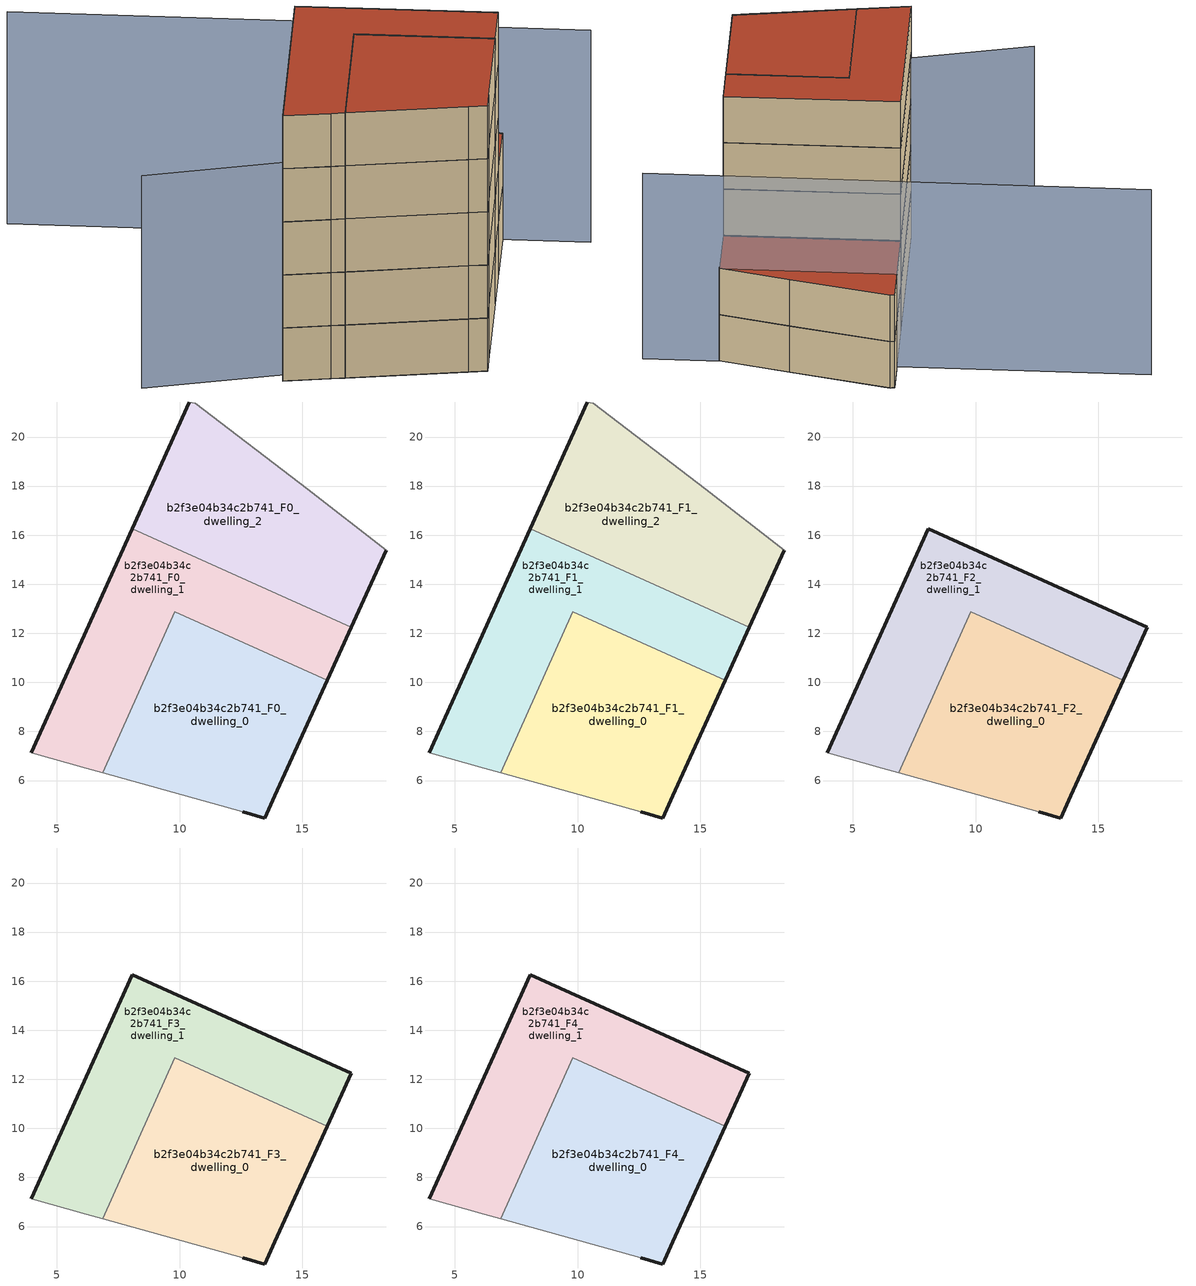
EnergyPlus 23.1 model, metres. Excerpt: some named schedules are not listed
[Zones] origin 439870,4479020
b2f3e04b34c2b741_F0_dwelling_0
 floor ground (EU_floor_Construction): 13.88,5.38 16.01,10.08 9.8,12.87 6.86,6.31 12.58,4.72 13.48,4.47 z0
 wall outside (EU_wall_Construction): 16.01,10.08 13.88,5.38 13.48,4.47 12.58,4.72 z0:3
 wall adiabatic (EU_wall_Construction): 12.58,4.72 6.86,6.31 z0:3
 wall to b2f3e04b34c2b741_F0_dwelling_1 (EU_wall_Construction): 6.86,6.31 9.8,12.87 16.01,10.08 z0:3
b2f3e04b34c2b741_F0_dwelling_1
 floor ground (EU_floor_Construction): 16.01,10.08 16.99,12.25 8.06,16.26 3.96,7.12 6.2,6.5 6.86,6.31 9.8,12.87 z0
 wall outside (EU_wall_Construction): 3.96,7.12 8.06,16.26 / 16.99,12.25 16.01,10.08 z0:3
 wall adiabatic (EU_wall_Construction): 6.86,6.31 6.2,6.5 3.96,7.12 z0:3
 wall to b2f3e04b34c2b741_F0_dwelling_2 (EU_wall_Construction): 8.06,16.26 16.99,12.25 z0:3
b2f3e04b34c2b741_F0_dwelling_2
 floor ground (EU_floor_Construction): 16.99,12.25 18.41,15.39 15.21,17.88 10.64,21.37 10.38,21.43 8.06,16.26 z0
 wall outside (EU_wall_Construction): 18.41,15.39 16.99,12.25 / 8.06,16.26 10.38,21.43 z0:3
 wall adiabatic (EU_wall_Construction): 10.38,21.43 10.64,21.37 15.21,17.88 18.41,15.39 z0:3
b2f3e04b34c2b741_F1_dwelling_0
 floor to b2f3e04b34c2b741_F0_dwelling_0 (EU_floor_Construction): 13.88,5.38 16.01,10.08 9.8,12.87 6.86,6.31 12.58,4.72 13.48,4.47 z3
 wall outside (EU_wall_Construction): 16.01,10.08 13.88,5.38 13.48,4.47 12.58,4.72 z3:6
 wall adiabatic (EU_wall_Construction): 12.58,4.72 6.86,6.31 z3:6
 wall to b2f3e04b34c2b741_F1_dwelling_1 (EU_wall_Construction): 6.86,6.31 9.8,12.87 16.01,10.08 z3:6
b2f3e04b34c2b741_F1_dwelling_1
 floor to b2f3e04b34c2b741_F0_dwelling_1 (EU_floor_Construction): 16.01,10.08 16.99,12.25 8.06,16.26 3.96,7.12 6.2,6.5 6.86,6.31 9.8,12.87 z3
 wall outside (EU_wall_Construction): 3.96,7.12 8.06,16.26 / 16.99,12.25 16.01,10.08 z3:6
 wall adiabatic (EU_wall_Construction): 6.86,6.31 6.2,6.5 3.96,7.12 z3:6
 wall to b2f3e04b34c2b741_F1_dwelling_2 (EU_wall_Construction): 8.06,16.26 16.99,12.25 z3:6
b2f3e04b34c2b741_F1_dwelling_2
 floor to b2f3e04b34c2b741_F0_dwelling_2 (EU_floor_Construction): 16.99,12.25 18.41,15.39 15.21,17.88 10.63,21.37 10.38,21.43 8.06,16.26 z3
 wall outside (EU_wall_Construction): 18.41,15.39 16.99,12.25 / 8.06,16.26 10.38,21.43 z3:6
 wall adiabatic (EU_wall_Construction): 10.38,21.43 10.64,21.37 15.21,17.88 18.41,15.39 z3:6
 roof outside (EU_roof_Construction): 15.21,17.88 18.41,15.39 16.99,12.25 8.06,16.26 10.38,21.43 10.64,21.37 z6
b2f3e04b34c2b741_F2_dwelling_0
 floor to b2f3e04b34c2b741_F1_dwelling_0 (EU_floor_Construction): 13.88,5.38 16.01,10.08 9.8,12.87 6.86,6.31 12.58,4.72 13.48,4.47 z6
 wall outside (EU_wall_Construction): 16.01,10.08 13.88,5.38 13.48,4.47 12.58,4.72 z6:9
 wall adiabatic (EU_wall_Construction): 12.58,4.72 6.86,6.31 z6:9
 wall to b2f3e04b34c2b741_F2_dwelling_1 (EU_wall_Construction): 6.86,6.31 9.8,12.87 16.01,10.08 z6:9
b2f3e04b34c2b741_F2_dwelling_1
 floor to b2f3e04b34c2b741_F1_dwelling_1 (EU_floor_Construction): 16.01,10.08 16.99,12.25 8.06,16.26 3.96,7.12 6.2,6.5 6.86,6.31 9.8,12.87 z6
 wall outside (EU_wall_Construction): 3.96,7.12 8.06,16.26 16.99,12.25 16.01,10.08 z6:9
 wall adiabatic (EU_wall_Construction): 6.86,6.31 6.2,6.5 3.96,7.12 z6:9
b2f3e04b34c2b741_F3_dwelling_0
 floor to b2f3e04b34c2b741_F2_dwelling_0 (EU_floor_Construction): 13.88,5.38 16.01,10.08 9.8,12.87 6.86,6.31 12.58,4.72 13.48,4.47 z9
 wall outside (EU_wall_Construction): 16.01,10.08 13.88,5.38 13.48,4.47 12.58,4.72 z9:12
 wall adiabatic (EU_wall_Construction): 12.58,4.72 6.86,6.31 z9:12
 wall to b2f3e04b34c2b741_F3_dwelling_1 (EU_wall_Construction): 6.86,6.31 9.8,12.87 16.01,10.08 z9:12
b2f3e04b34c2b741_F3_dwelling_1
 floor to b2f3e04b34c2b741_F2_dwelling_1 (EU_floor_Construction): 16.01,10.08 16.99,12.25 8.06,16.26 3.96,7.12 6.2,6.5 6.86,6.31 9.8,12.87 z9
 wall outside (EU_wall_Construction): 3.96,7.12 8.06,16.26 16.99,12.25 16.01,10.08 z9:12
 wall adiabatic (EU_wall_Construction): 6.86,6.31 6.2,6.5 3.96,7.12 z9:12
b2f3e04b34c2b741_F4_dwelling_0
 floor to b2f3e04b34c2b741_F3_dwelling_0 (EU_floor_Construction): 13.88,5.38 16.01,10.08 9.8,12.87 6.86,6.31 12.58,4.72 13.48,4.47 z12
 wall outside (EU_wall_Construction): 16.01,10.08 13.88,5.38 13.48,4.47 12.58,4.72 z12:15
 wall adiabatic (EU_wall_Construction): 12.58,4.72 6.86,6.31 z12:15
 wall to b2f3e04b34c2b741_F4_dwelling_1 (EU_wall_Construction): 6.86,6.31 9.8,12.87 16.01,10.08 z12:15
 roof outside (EU_roof_Construction): 16.01,10.08 13.88,5.38 13.48,4.47 12.58,4.72 6.86,6.31 9.8,12.87 z15
b2f3e04b34c2b741_F4_dwelling_1
 floor to b2f3e04b34c2b741_F3_dwelling_1 (EU_floor_Construction): 16.01,10.08 16.99,12.25 8.06,16.26 3.96,7.12 6.2,6.5 6.86,6.31 9.8,12.87 z12
 wall outside (EU_wall_Construction): 3.96,7.12 8.06,16.26 16.99,12.25 16.01,10.08 z12:15
 wall adiabatic (EU_wall_Construction): 6.86,6.31 6.2,6.5 3.96,7.12 z12:15
 roof outside (EU_roof_Construction): 16.99,12.25 16.01,10.08 9.8,12.87 6.86,6.31 6.2,6.5 3.96,7.12 8.06,16.26 z15
shading: -2.6,8.97 13.14,5.97 / 22.26,13.65 -3.3,25.21 z0:12
[Building]
EU S2 Campaign: North Axis=0; Terrain=City; Solar Distribution=FullExterior
[Site:Location]
Madrid: Latitude=40.5; Longitude=-3.5; Time Zone=1; Elevation=609
[SizingPeriod:WeatherFileDays]
AnnualSizingPeriod: Begin Month=1; Begin Day of Month=1; End Month=12; End Day of Month=31; Day of Week for Start Day=Monday; Use Weather File Daylight Saving Period=No; Use Weather File Rain and Snow Indicators=No
[MATERIAL]
EU_InternalMass_Material: Roughness=MediumRough; Thickness=0.1; Conductivity=1; Density=1800; Specific Heat=900; Thermal Absorptance=0.9; Solar Absorptance=0.7; Visible Absorptance=0.7
[MATERIAL:NOMASS] Roughness=MediumRough; Thermal Absorptance=0.9; Solar Absorptance=0.7; Visible Absorptance=0.7
Name | Thermal Resistance
EU_wall_NoMass | 0.609216
EU_roof_NoMass | 0.513268
EU_floor_NoMass | 0.568163
[CONSTRUCTION]
EU_wall_Construction: EU_wall_NoMass
EU_roof_Construction: EU_roof_NoMass
EU_floor_Construction: EU_floor_NoMass
EU_InternalMass_Construction: EU_InternalMass_Material
[ZONE] Type=1; Multiplier=1; Ceiling Height=autocalculate; Floor Area=autocalculate; Part of Total Floor Area=Yes
Name | Volume
b2f3e04b34c2b741_F0_dwelling_0; b2f3e04b34c2b741_F1_dwelling_0; b2f3e04b34c2b741_F2_dwelling_0; b2f3e04b34c2b741_F3_dwelling_0; b2f3e04b34c2b741_F4_dwelling_0 | 135.943
b2f3e04b34c2b741_F0_dwelling_1; b2f3e04b34c2b741_F1_dwelling_1; b2f3e04b34c2b741_F2_dwelling_1; b2f3e04b34c2b741_F3_dwelling_1; b2f3e04b34c2b741_F4_dwelling_1 | 135.952
b2f3e04b34c2b741_F0_dwelling_2 | 135.942
b2f3e04b34c2b741_F1_dwelling_2 | 135.941
[INTERNALMASS] Construction=EU_InternalMass_Construction
Name | Zone or ZoneList | Surface Area
b2f3e04b34c2b741_F0_dwelling_0_EU_InternalMass | b2f3e04b34c2b741_F0_dwelling_0 | 45.3143
b2f3e04b34c2b741_F0_dwelling_1_EU_InternalMass | b2f3e04b34c2b741_F0_dwelling_1 | 45.3173
b2f3e04b34c2b741_F0_dwelling_2_EU_InternalMass | b2f3e04b34c2b741_F0_dwelling_2 | 45.3137
b2f3e04b34c2b741_F1_dwelling_0_EU_InternalMass | b2f3e04b34c2b741_F1_dwelling_0 | 45.3143
b2f3e04b34c2b741_F1_dwelling_1_EU_InternalMass | b2f3e04b34c2b741_F1_dwelling_1 | 45.3173
b2f3e04b34c2b741_F1_dwelling_2_EU_InternalMass | b2f3e04b34c2b741_F1_dwelling_2 | 45.3137
b2f3e04b34c2b741_F2_dwelling_0_EU_InternalMass | b2f3e04b34c2b741_F2_dwelling_0 | 67.971
b2f3e04b34c2b741_F2_dwelling_1_EU_InternalMass | b2f3e04b34c2b741_F2_dwelling_1 | 67.9779
b2f3e04b34c2b741_F3_dwelling_0_EU_InternalMass | b2f3e04b34c2b741_F3_dwelling_0 | 67.971
b2f3e04b34c2b741_F3_dwelling_1_EU_InternalMass | b2f3e04b34c2b741_F3_dwelling_1 | 67.9779
b2f3e04b34c2b741_F4_dwelling_0_EU_InternalMass | b2f3e04b34c2b741_F4_dwelling_0 | 67.971
b2f3e04b34c2b741_F4_dwelling_1_EU_InternalMass | b2f3e04b34c2b741_F4_dwelling_1 | 67.9779
[OTHEREQUIPMENT] Fuel Type=Electricity; Design Level Calculation Method=Watts/Area; Power per Zone Floor Area=1; Fraction Latent=0; Fraction Radiant=0; Fraction Lost=0; Carbon Dioxide Generation Rate=0; EndUse Subcategory=EU_Step8_InternalGains
Name | Zone or ZoneList or Space or SpaceList | Schedule
EU_Step8_InternalGain_b2f3e04b34c2b741_F0_dwelling_0_f000 | b2f3e04b34c2b741_F0_dwelling_0 | EU_Step8_GainSchedule_b2f3e04b34c2b741_F0_dwelling_0_f000
EU_Step8_InternalGain_b2f3e04b34c2b741_F0_dwelling_1_f000 | b2f3e04b34c2b741_F0_dwelling_1 | EU_Step8_GainSchedule_b2f3e04b34c2b741_F0_dwelling_1_f000
EU_Step8_InternalGain_b2f3e04b34c2b741_F0_dwelling_2_f000 | b2f3e04b34c2b741_F0_dwelling_2 | EU_Step8_GainSchedule_b2f3e04b34c2b741_F0_dwelling_2_f000
EU_Step8_InternalGain_b2f3e04b34c2b741_F1_dwelling_0_f000 | b2f3e04b34c2b741_F1_dwelling_0 | EU_Step8_GainSchedule_b2f3e04b34c2b741_F1_dwelling_0_f000
EU_Step8_InternalGain_b2f3e04b34c2b741_F1_dwelling_1_f000 | b2f3e04b34c2b741_F1_dwelling_1 | EU_Step8_GainSchedule_b2f3e04b34c2b741_F1_dwelling_1_f000
EU_Step8_InternalGain_b2f3e04b34c2b741_F1_dwelling_2_f000 | b2f3e04b34c2b741_F1_dwelling_2 | EU_Step8_GainSchedule_b2f3e04b34c2b741_F1_dwelling_2_f000
EU_Step8_InternalGain_b2f3e04b34c2b741_F2_dwelling_0_f000 | b2f3e04b34c2b741_F2_dwelling_0 | EU_Step8_GainSchedule_b2f3e04b34c2b741_F2_dwelling_0_f000
EU_Step8_InternalGain_b2f3e04b34c2b741_F2_dwelling_1_f000 | b2f3e04b34c2b741_F2_dwelling_1 | EU_Step8_GainSchedule_b2f3e04b34c2b741_F2_dwelling_1_f000
EU_Step8_InternalGain_b2f3e04b34c2b741_F3_dwelling_0_f000 | b2f3e04b34c2b741_F3_dwelling_0 | EU_Step8_GainSchedule_b2f3e04b34c2b741_F3_dwelling_0_f000
EU_Step8_InternalGain_b2f3e04b34c2b741_F3_dwelling_1_f000 | b2f3e04b34c2b741_F3_dwelling_1 | EU_Step8_GainSchedule_b2f3e04b34c2b741_F3_dwelling_1_f000
EU_Step8_InternalGain_b2f3e04b34c2b741_F4_dwelling_0_f000 | b2f3e04b34c2b741_F4_dwelling_0 | EU_Step8_GainSchedule_b2f3e04b34c2b741_F4_dwelling_0_f000
EU_Step8_InternalGain_b2f3e04b34c2b741_F4_dwelling_1_f000 | b2f3e04b34c2b741_F4_dwelling_1 | EU_Step8_GainSchedule_b2f3e04b34c2b741_F4_dwelling_1_f000
[ZONEVENTILATION:DESIGNFLOWRATE] Schedule=EU_AlwaysOn; Design Flow Rate Calculation Method=AirChanges/Hour; Air Changes per Hour=0.752966; Ventilation Type=Natural; Fan Pressure Rise=0; Fan Total Efficiency=1; Constant Term Coefficient=1; Temperature Term Coefficient=0; Velocity Term Coefficient=0; Velocity Squared Term Coefficient=0; Minimum Indoor Temperature=-100; Maximum Indoor Temperature=100; Delta Temperature=-100; Minimum Outdoor Temperature=-100; Maximum Outdoor Temperature=100; Maximum Wind Speed=40
Name | Zone or ZoneList or Space or SpaceList
EU_ConstantAir_b2f3e04b34c2b741_F0_dwelling_0 | b2f3e04b34c2b741_F0_dwelling_0
EU_ConstantAir_b2f3e04b34c2b741_F0_dwelling_1 | b2f3e04b34c2b741_F0_dwelling_1
EU_ConstantAir_b2f3e04b34c2b741_F0_dwelling_2 | b2f3e04b34c2b741_F0_dwelling_2
EU_ConstantAir_b2f3e04b34c2b741_F1_dwelling_0 | b2f3e04b34c2b741_F1_dwelling_0
EU_ConstantAir_b2f3e04b34c2b741_F1_dwelling_1 | b2f3e04b34c2b741_F1_dwelling_1
EU_ConstantAir_b2f3e04b34c2b741_F1_dwelling_2 | b2f3e04b34c2b741_F1_dwelling_2
EU_ConstantAir_b2f3e04b34c2b741_F2_dwelling_0 | b2f3e04b34c2b741_F2_dwelling_0
EU_ConstantAir_b2f3e04b34c2b741_F2_dwelling_1 | b2f3e04b34c2b741_F2_dwelling_1
EU_ConstantAir_b2f3e04b34c2b741_F3_dwelling_0 | b2f3e04b34c2b741_F3_dwelling_0
EU_ConstantAir_b2f3e04b34c2b741_F3_dwelling_1 | b2f3e04b34c2b741_F3_dwelling_1
EU_ConstantAir_b2f3e04b34c2b741_F4_dwelling_0 | b2f3e04b34c2b741_F4_dwelling_0
EU_ConstantAir_b2f3e04b34c2b741_F4_dwelling_1 | b2f3e04b34c2b741_F4_dwelling_1
[HVACTEMPLATE:THERMOSTAT] Constant Heating Setpoint=20; Constant Cooling Setpoint=50
EU_HeatOnly_b2f3e04b34c2b741_F0_dwelling_0; EU_HeatOnly_b2f3e04b34c2b741_F0_dwelling_1; EU_HeatOnly_b2f3e04b34c2b741_F0_dwelling_2; EU_HeatOnly_b2f3e04b34c2b741_F1_dwelling_0; EU_HeatOnly_b2f3e04b34c2b741_F1_dwelling_1; EU_HeatOnly_b2f3e04b34c2b741_F1_dwelling_2; EU_HeatOnly_b2f3e04b34c2b741_F2_dwelling_0; EU_HeatOnly_b2f3e04b34c2b741_F2_dwelling_1; EU_HeatOnly_b2f3e04b34c2b741_F3_dwelling_0; EU_HeatOnly_b2f3e04b34c2b741_F3_dwelling_1; EU_HeatOnly_b2f3e04b34c2b741_F4_dwelling_0; EU_HeatOnly_b2f3e04b34c2b741_F4_dwelling_1
[HVACTEMPLATE:ZONE:IDEALLOADSAIRSYSTEM] System Availability Schedule=EU_AlwaysOn; Maximum Heating Supply Air Temperature=50; Minimum Cooling Supply Air Temperature=13; Maximum Heating Supply Air Humidity Ratio=0.0156; Minimum Cooling Supply Air Humidity Ratio=0.0077; Heating Limit=NoLimit; Cooling Limit=NoLimit; Heating Availability Schedule=EU_AlwaysOn; Cooling Availability Schedule=EU_CoolingOff; Dehumidification Control Type=ConstantSensibleHeatRatio; Cooling Sensible Heat Ratio=0.7; Dehumidification Setpoint=60; Humidification Control Type=None; Humidification Setpoint=30; Outdoor Air Method=None; Outdoor Air Flow Rate per Person=0.00944; Outdoor Air Flow Rate per Zone Floor Area=0; Outdoor Air Flow Rate per Zone=0; Demand Controlled Ventilation Type=None; Outdoor Air Economizer Type=NoEconomizer; Heat Recovery Type=None; Sensible Heat Recovery Effectiveness=0.7; Latent Heat Recovery Effectiveness=0.65
Name | Template Thermostat
b2f3e04b34c2b741_F0_dwelling_0 | EU_HeatOnly_b2f3e04b34c2b741_F0_dwelling_0
b2f3e04b34c2b741_F0_dwelling_1 | EU_HeatOnly_b2f3e04b34c2b741_F0_dwelling_1
b2f3e04b34c2b741_F0_dwelling_2 | EU_HeatOnly_b2f3e04b34c2b741_F0_dwelling_2
b2f3e04b34c2b741_F1_dwelling_0 | EU_HeatOnly_b2f3e04b34c2b741_F1_dwelling_0
b2f3e04b34c2b741_F1_dwelling_1 | EU_HeatOnly_b2f3e04b34c2b741_F1_dwelling_1
b2f3e04b34c2b741_F1_dwelling_2 | EU_HeatOnly_b2f3e04b34c2b741_F1_dwelling_2
b2f3e04b34c2b741_F2_dwelling_0 | EU_HeatOnly_b2f3e04b34c2b741_F2_dwelling_0
b2f3e04b34c2b741_F2_dwelling_1 | EU_HeatOnly_b2f3e04b34c2b741_F2_dwelling_1
b2f3e04b34c2b741_F3_dwelling_0 | EU_HeatOnly_b2f3e04b34c2b741_F3_dwelling_0
b2f3e04b34c2b741_F3_dwelling_1 | EU_HeatOnly_b2f3e04b34c2b741_F3_dwelling_1
b2f3e04b34c2b741_F4_dwelling_0 | EU_HeatOnly_b2f3e04b34c2b741_F4_dwelling_0
b2f3e04b34c2b741_F4_dwelling_1 | EU_HeatOnly_b2f3e04b34c2b741_F4_dwelling_1
[SIZING:ZONE] Zone Cooling Design Supply Air Temperature Input Method=SupplyAirTemperature; Zone Cooling Design Supply Air Temperature=13; Zone Heating Design Supply Air Temperature Input Method=SupplyAirTemperature; Zone Heating Design Supply Air Temperature=50; Zone Cooling Design Supply Air Humidity Ratio=0.008; Zone Heating Design Supply Air Humidity Ratio=0.008; Cooling Design Air Flow Method=DesignDay; Cooling Design Air Flow Rate=0; Cooling Minimum Air Flow per Zone Floor Area=0.000762; Cooling Minimum Air Flow=0; Cooling Minimum Air Flow Fraction=0.2; Heating Design Air Flow Method=DesignDay; Heating Design Air Flow Rate=0; Heating Maximum Air Flow per Zone Floor Area=0.002032; Heating Maximum Air Flow=0.141576; Heating Maximum Air Flow Fraction=0.3; Account for Dedicated Outdoor Air System=No; Dedicated Outdoor Air System Control Strategy=NeutralSupplyAir; Dedicated Outdoor Air Low Setpoint Temperature for Design=autosize; Dedicated Outdoor Air High Setpoint Temperature for Design=autosize; Zone Load Sizing Method=Sensible Load Only No Latent Load; Zone Latent Cooling Design Supply Air Humidity Ratio Input Method=HumidityRatioDifference; Zone Cooling Design Supply Air Humidity Ratio Difference=0.005; Zone Latent Heating Design Supply Air Humidity Ratio Input Method=HumidityRatioDifference; Zone Humidification Design Supply Air Humidity Ratio Difference=0.005
b2f3e04b34c2b741_F0_dwelling_0; b2f3e04b34c2b741_F0_dwelling_1; b2f3e04b34c2b741_F0_dwelling_2; b2f3e04b34c2b741_F1_dwelling_0; b2f3e04b34c2b741_F1_dwelling_1; b2f3e04b34c2b741_F1_dwelling_2; b2f3e04b34c2b741_F2_dwelling_0; b2f3e04b34c2b741_F2_dwelling_1; b2f3e04b34c2b741_F3_dwelling_0; b2f3e04b34c2b741_F3_dwelling_1; b2f3e04b34c2b741_F4_dwelling_0; b2f3e04b34c2b741_F4_dwelling_1
[SCHEDULE:FILE] Column Number=1; Rows to Skip at Top=0; Number of Hours of Data=8760; Column Separator=Comma; Interpolate to Timestep=No; Minutes per Item=60; Adjust Schedule for Daylight Savings=Yes
Name | File
EU_Step8_GainSchedule_b2f3e04b34c2b741_F0_dwelling_0_f000 | ../../schedules/b2f3e04b34c2b741/b2f3e04b34c2b741_F0_dwelling_0_f000_gain.csv
EU_Step8_GainSchedule_b2f3e04b34c2b741_F0_dwelling_1_f000 | ../../schedules/b2f3e04b34c2b741/b2f3e04b34c2b741_F0_dwelling_1_f000_gain.csv
EU_Step8_GainSchedule_b2f3e04b34c2b741_F0_dwelling_2_f000 | ../../schedules/b2f3e04b34c2b741/b2f3e04b34c2b741_F0_dwelling_2_f000_gain.csv
EU_Step8_GainSchedule_b2f3e04b34c2b741_F1_dwelling_0_f000 | ../../schedules/b2f3e04b34c2b741/b2f3e04b34c2b741_F1_dwelling_0_f000_gain.csv
EU_Step8_GainSchedule_b2f3e04b34c2b741_F1_dwelling_1_f000 | ../../schedules/b2f3e04b34c2b741/b2f3e04b34c2b741_F1_dwelling_1_f000_gain.csv
EU_Step8_GainSchedule_b2f3e04b34c2b741_F1_dwelling_2_f000 | ../../schedules/b2f3e04b34c2b741/b2f3e04b34c2b741_F1_dwelling_2_f000_gain.csv
EU_Step8_GainSchedule_b2f3e04b34c2b741_F2_dwelling_0_f000 | ../../schedules/b2f3e04b34c2b741/b2f3e04b34c2b741_F2_dwelling_0_f000_gain.csv
EU_Step8_GainSchedule_b2f3e04b34c2b741_F2_dwelling_1_f000 | ../../schedules/b2f3e04b34c2b741/b2f3e04b34c2b741_F2_dwelling_1_f000_gain.csv
